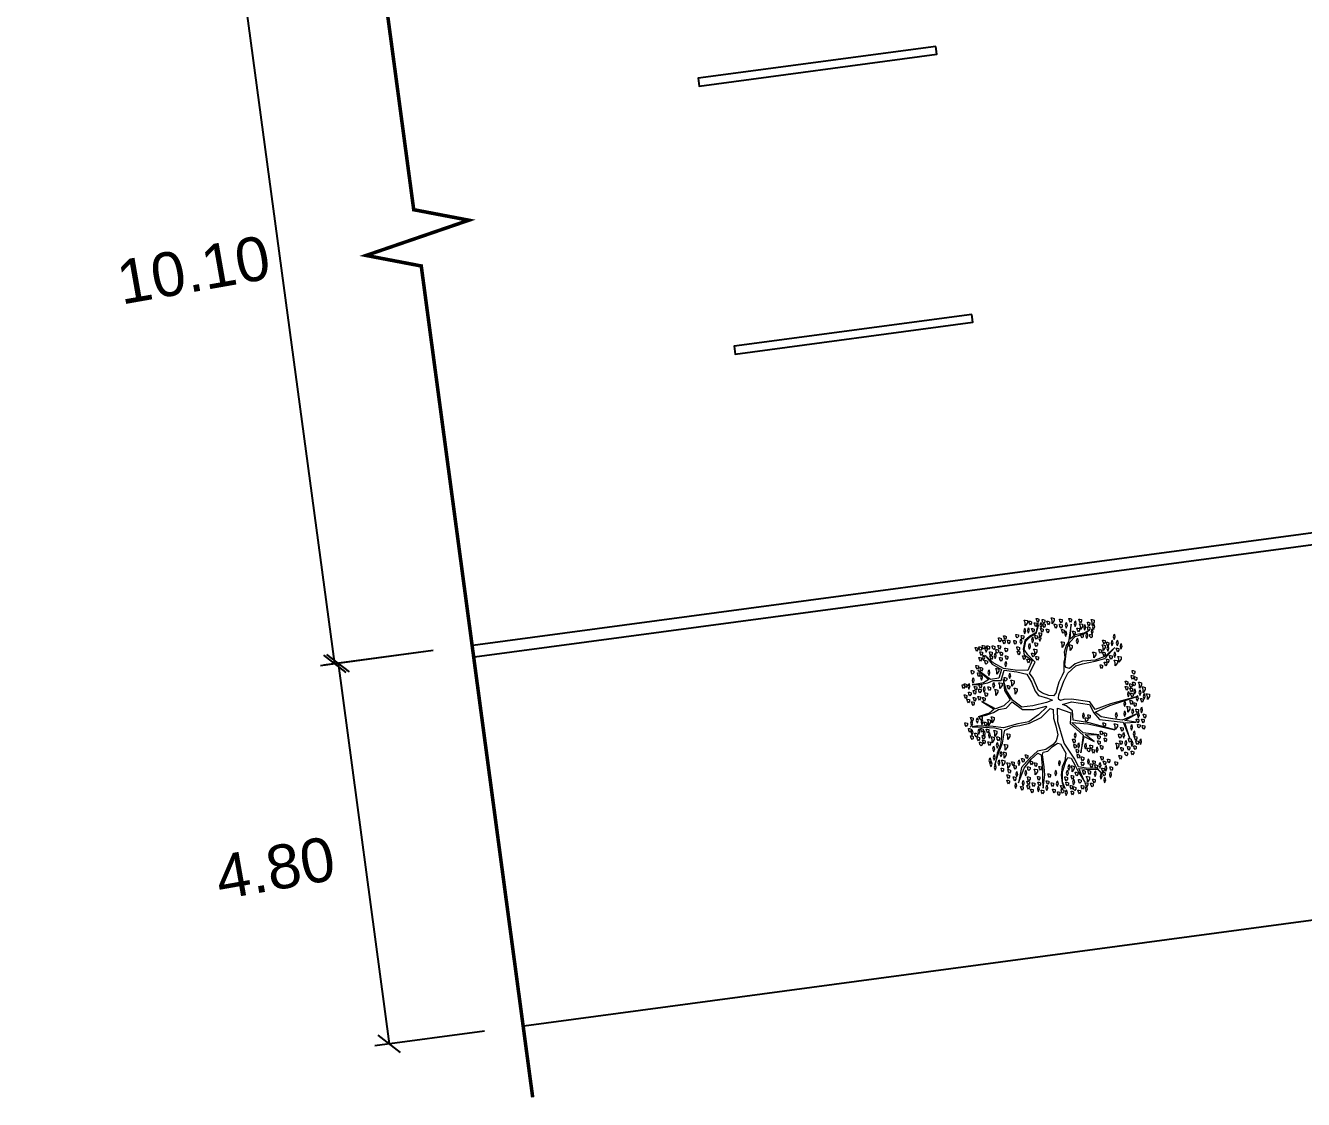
# Model space of a CAD drawing. Header units: millimetres. Extents: x -505 to 8538, y 111 to 6031.
# Drawn here: x 8444.89 to 8460.86, y 5624.11 to 5637.54 of the extents above; entities that cross this region are included whole.
import ezdxf

# ---------------------------------------------------------------- set-up
doc = ezdxf.new("R2010")
doc.units = ezdxf.units.MM
doc.linetypes.add('ACAD_ISO02W100', pattern=[15, 12, -3])
for name, color, linetype in [('Cajas de Paso', 252, 'Continuous'), ('COTAS', 5, 'Continuous'), ('ESTRUCTURA_LA VICTORIA', 8, 'Continuous'), ('SEÑAL HORIZOTAL', 10, 'Continuous'), ('ÁREA VERDE', 3, 'Continuous')]:
    doc.layers.add(name, color=color, linetype=linetype)
doc.layers.add('SEÑALIZACION HORIZONTAL PROPUESTA', color=4, linetype='Continuous', lineweight=5)
doc.styles.get("Standard").update_dxf_attribs({"font": 'arial.ttf'})
doc.dimstyles.new('YHONPIERRE', dxfattribs={"dimtxt": 0.55, "dimasz": 0.25, "dimexe": 0.18, "dimexo": 0.5, "dimgap": 0.4, "dimtad": 2, "dimtih": 1, "dimtoh": 1, "dimzin": 0, "dimdsep": 46, "dimtxsty": 'Standard', "dimblk": 'OBLIQUE', "dimcen": 0.09, "dimclrt": 5, "dimadec": 0, "dimazin": 0, "dimtfac": 1, "dimtix": 1, "dimtofl": 0, "dimtmove": 2, "dimatfit": 3, "dimfxl": 1, "dimtfillclr": 5, "dimtolj": 1, "dimtzin": 0, "dimarcsym": 0})

# ---------------------------------------------------------------- blocks, each defined once
blk = doc.blocks.new('*U218')
at = {"linetype": 'ACAD_ISO02W100', "ltscale": 0.1, "const_width": 0.0443}
blk.add_lwpolyline([(3.209, -10.355), (0.105, -0.339), (-0.596, -0.324), (0.596, 0.324), (-0.105, 0.339), (-3.195, 10.308)], dxfattribs=at)
blk = doc.blocks.new('_Oblique')
at = {"color": 0, "linetype": 'ByBlock', "lineweight": -2}
blk.add_line((-0.5, -0.5), (0.5, 0.5), dxfattribs=at)
blk = doc.blocks.new('*D255')
at = {"layer": 'COTAS', "color": 0, "lineweight": -2, "transparency": 16777216}
for p, q in [((8448.633, 5639.73), (8447.221, 5639.539)), ((8447.4, 5639.563), (8448.751, 5629.559)), ((8449.985, 5629.725), (8448.573, 5629.535))]:
    blk.add_line(p, q, dxfattribs=at)
at = {"layer": 'Defpoints', "color": 0, "transparency": 16777216}
for p in [(8449.129, 5639.797), (8450.48, 5629.792), (8448.751, 5629.559)]:
    blk.add_point(p, dxfattribs=at)
at = {"layer": 'COTAS', "color": 0, "lineweight": -2, "transparency": 16777216, "xscale": 0.25, "yscale": 0.25, "zscale": 0.25}
for p, rotation in [((8447.4, 5639.563), 97.6934565540096), ((8448.751, 5629.559), 277.6934565540096)]:
    blk.add_blockref('_Oblique', p, dxfattribs=dict(at, rotation=rotation))
at = {"layer": 'COTAS', "transparency": 16777216, "insert": (8446.987, 5634.482), "char_height": 0.55, "attachment_point": 5, "rotation": 10}
blk.add_mtext('\\A1;10.10', dxfattribs=at)
blk = doc.blocks.new('*D256')
at = {"layer": 'COTAS', "color": 0, "lineweight": -2, "transparency": 16777216}
for p, q in [((8449.985, 5629.726), (8448.616, 5629.542)), ((8448.795, 5629.566), (8449.432, 5624.809)), ((8450.623, 5624.968), (8449.254, 5624.785))]:
    blk.add_line(p, q, dxfattribs=at)
at = {"layer": 'Defpoints', "color": 0, "transparency": 16777216}
for p in [(8450.48, 5629.792), (8451.118, 5625.035), (8449.432, 5624.809)]:
    blk.add_point(p, dxfattribs=at)
at = {"layer": 'COTAS', "color": 0, "lineweight": -2, "transparency": 16777216, "xscale": 0.25, "yscale": 0.25, "zscale": 0.25}
for p, rotation in [((8448.795, 5629.566), 97.63670163646127), ((8449.432, 5624.809), 277.6367016364612)]:
    blk.add_blockref('_Oblique', p, dxfattribs=dict(at, rotation=rotation))
at = {"layer": 'COTAS', "transparency": 16777216, "insert": (8448.008, 5627.005), "char_height": 0.55, "attachment_point": 5, "rotation": 10}
blk.add_mtext('\\A1;4.80', dxfattribs=at)
blk = doc.blocks.new('ARBUST13')
at = {"layer": 'ÁREA VERDE', "color": 36, "lineweight": 5}
for p, q in [((-0.419, 0.861), (-0.473, 0.598)), ((-0.455, 0.578), (-0.419, 0.861)), ((-0.473, 0.598), (-0.632, 0.68)), ((-0.632, 0.68), (-0.49, 0.568)), ((-0.533, 0.397), (-0.969, 0.491)), ((-0.969, 0.491), (-0.553, 0.379)), ((-0.49, 0.568), (-0.715, 0.57)), ((-0.715, 0.57), (-0.458, 0.54)), ((-0.458, 0.54), (-0.272, 0.374)), ((-0.244, 0.389), (-0.455, 0.578)), ((1.326, 0.407), (1.371, 0.45)), ((-0.553, 0.379), (-0.293, 0.337)), ((-0.272, 0.374), (-0.533, 0.397)), ((-0.293, 0.337), (-0.283, 0.184)), ((-0.254, 0.216), (-0.244, 0.389)), ((-0.04, 0.142), (-0.254, 0.216)), ((0.992, 0.21), (0.914, 0.162)), ((0.984, 0.157), (1.059, 0.22)), ((1.114, 0.255), (0.992, 0.21)), ((1.059, 0.22), (1.141, 0.251)), ((1.239, 0.284), (1.114, 0.255)), ((1.141, 0.251), (1.239, 0.284)), ((-0.283, 0.184), (-0.179, 0.105)), ((-0.179, 0.105), (-0.123, 0.08)), ((0.038, 0.012), (0.139, 0.051)), ((0.143, 0.108), (0.131, 0.121)), ((0.139, 0.051), (0.356, 0.103)), ((0.34, 0.161), (0.143, 0.108)), ((0.527, 0.162), (0.34, 0.161)), ((0.356, 0.103), (0.543, 0.123)), ((0.691, 0.038), (0.527, 0.162)), ((0.536, 0.127), (0.685, 0.011)), ((0.685, 0.011), (0.783, -0.143)), ((0.788, 0.142), (0.691, 0.038)), ((0.723, 0.009), (0.828, 0.106)), ((0.813, -0.141), (0.723, 0.009)), ((0.914, 0.162), (0.788, 0.142)), ((0.828, 0.106), (0.958, 0.152)), ((0.958, 0.152), (1.184, 0.034)), ((1.184, 0.034), (0.984, 0.157)), ((0.783, -0.143), (0.837, -0.322)), ((0.837, -0.322), (0.813, -0.141))]:
    blk.add_line(p, q, dxfattribs=at)
at = {"layer": 'ÁREA VERDE', "color": 96, "lineweight": 0}
for points in [[(-0.515, 1.466), (-0.524, 1.449), (-0.515, 1.406), (-0.498, 1.415), (-0.489, 1.449), (-0.498, 1.474), (-0.506, 1.491)], [(-0.438, 1.389), (-0.464, 1.398), (-0.464, 1.423), (-0.447, 1.449), (-0.43, 1.423), (-0.421, 1.389)], [(-0.387, 1.466), (-0.413, 1.474), (-0.413, 1.5), (-0.396, 1.525), (-0.379, 1.5), (-0.37, 1.466)], [(-0.311, 1.415), (-0.336, 1.423), (-0.336, 1.449), (-0.319, 1.474), (-0.302, 1.449), (-0.294, 1.415)], [(-0.277, 1.483), (-0.302, 1.491), (-0.302, 1.517), (-0.285, 1.542), (-0.268, 1.517), (-0.26, 1.483)], [(-0.26, 1.389), (-0.285, 1.398), (-0.285, 1.423), (-0.268, 1.449), (-0.251, 1.423), (-0.243, 1.389)], [(-0.192, 1.525), (-0.2, 1.508), (-0.192, 1.466), (-0.175, 1.474), (-0.166, 1.508), (-0.175, 1.534), (-0.183, 1.551)], [(-0.115, 1.457), (-0.141, 1.466), (-0.141, 1.491), (-0.124, 1.517), (-0.107, 1.491), (-0.098, 1.457)], [(-0.107, 1.389), (-0.132, 1.398), (-0.132, 1.423), (-0.115, 1.449), (-0.098, 1.423), (-0.09, 1.389)], [(-0.056, 1.491), (-0.081, 1.5), (-0.081, 1.525), (-0.064, 1.551), (-0.047, 1.525), (-0.039, 1.491)], [(0.021, 1.449), (-0.005, 1.457), (-0.005, 1.483), (0.012, 1.508), (0.029, 1.483), (0.038, 1.449)], [(0.123, 1.449), (0.114, 1.432), (0.123, 1.389), (0.14, 1.398), (0.148, 1.432), (0.14, 1.457), (0.131, 1.474)], [(0.208, 1.466), (0.182, 1.474), (0.182, 1.5), (0.199, 1.525), (0.216, 1.5), (0.225, 1.466)], [(0.259, 1.466), (0.25, 1.449), (0.259, 1.406), (0.276, 1.415), (0.284, 1.449), (0.276, 1.474), (0.267, 1.491)], [(0.378, 1.449), (0.352, 1.457), (0.352, 1.483), (0.369, 1.508), (0.386, 1.483), (0.395, 1.449)], [(0.437, 1.389), (0.412, 1.398), (0.412, 1.423), (0.429, 1.449), (0.446, 1.423), (0.454, 1.389)], [(0.539, 1.406), (0.514, 1.415), (0.514, 1.44), (0.531, 1.466), (0.548, 1.44), (0.556, 1.406)], [(-0.906, 1.236), (-0.915, 1.219), (-0.906, 1.177), (-0.889, 1.185), (-0.881, 1.219), (-0.889, 1.245), (-0.898, 1.262)], [(-0.813, 1.321), (-0.821, 1.304), (-0.813, 1.262), (-0.796, 1.27), (-0.787, 1.304), (-0.796, 1.33), (-0.804, 1.347)], [(-0.753, 1.262), (-0.762, 1.245), (-0.753, 1.202), (-0.736, 1.211), (-0.728, 1.245), (-0.736, 1.27), (-0.745, 1.287)], [(-0.66, 1.219), (-0.668, 1.202), (-0.66, 1.16), (-0.643, 1.168), (-0.634, 1.202), (-0.643, 1.228), (-0.651, 1.245)], [(-0.626, 1.287), (-0.651, 1.296), (-0.651, 1.321), (-0.634, 1.347), (-0.617, 1.321), (-0.609, 1.287)], [(-0.592, 1.355), (-0.617, 1.364), (-0.617, 1.389), (-0.6, 1.415), (-0.583, 1.389), (-0.575, 1.355)], [(-0.524, 1.245), (-0.558, 1.253), (-0.558, 1.287), (-0.524, 1.338), (-0.524, 1.287), (-0.506, 1.245)], [(-0.506, 1.347), (-0.532, 1.355), (-0.532, 1.381), (-0.515, 1.406), (-0.498, 1.381), (-0.489, 1.347)], [(-0.396, 1.296), (-0.421, 1.304), (-0.421, 1.33), (-0.404, 1.355), (-0.387, 1.33), (-0.379, 1.296)], [(-0.311, 1.355), (-0.319, 1.338), (-0.311, 1.296), (-0.294, 1.304), (-0.285, 1.338), (-0.294, 1.364), (-0.302, 1.381)], [(-0.277, 1.228), (-0.302, 1.236), (-0.302, 1.262), (-0.285, 1.287), (-0.268, 1.262), (-0.26, 1.228)], [(-0.192, 1.338), (-0.217, 1.347), (-0.217, 1.372), (-0.2, 1.398), (-0.183, 1.372), (-0.175, 1.338)], [(-0.175, 1.253), (-0.2, 1.262), (-0.2, 1.287), (-0.183, 1.313), (-0.166, 1.287), (-0.158, 1.253)], [(-0.047, 1.381), (-0.056, 1.364), (-0.047, 1.321), (-0.03, 1.33), (-0.022, 1.364), (-0.03, 1.389), (-0.039, 1.406)], [(0.046, 1.347), (0.021, 1.355), (0.021, 1.381), (0.038, 1.406), (0.055, 1.381), (0.063, 1.347)], [(0.097, 1.202), (0.072, 1.211), (0.072, 1.236), (0.089, 1.262), (0.106, 1.236), (0.114, 1.202)], [(0.123, 1.313), (0.097, 1.321), (0.097, 1.347), (0.114, 1.372), (0.131, 1.347), (0.14, 1.313)], [(0.259, 1.338), (0.233, 1.347), (0.233, 1.372), (0.25, 1.398), (0.267, 1.372), (0.276, 1.338)], [(0.267, 1.245), (0.242, 1.253), (0.242, 1.279), (0.259, 1.304), (0.276, 1.279), (0.284, 1.245)], [(0.352, 1.347), (0.327, 1.355), (0.327, 1.381), (0.344, 1.406), (0.361, 1.381), (0.369, 1.347)], [(0.429, 1.253), (0.403, 1.262), (0.403, 1.287), (0.42, 1.313), (0.437, 1.287), (0.446, 1.253)], [(0.437, 1.321), (0.412, 1.33), (0.412, 1.355), (0.429, 1.381), (0.446, 1.355), (0.454, 1.321)], [(0.505, 1.372), (0.497, 1.355), (0.505, 1.313), (0.522, 1.321), (0.531, 1.355), (0.522, 1.381), (0.514, 1.398)], [(0.608, 1.228), (0.599, 1.211), (0.608, 1.168), (0.625, 1.177), (0.633, 1.211), (0.625, 1.236), (0.616, 1.253)], [(0.625, 1.415), (0.616, 1.398), (0.625, 1.355), (0.642, 1.364), (0.65, 1.398), (0.642, 1.423), (0.633, 1.44)], [(0.659, 1.253), (0.633, 1.262), (0.633, 1.287), (0.65, 1.313), (0.667, 1.287), (0.676, 1.253)], [(0.761, 1.304), (0.735, 1.313), (0.735, 1.338), (0.752, 1.364), (0.769, 1.338), (0.778, 1.304)], [(0.761, 1.219), (0.735, 1.228), (0.735, 1.253), (0.752, 1.279), (0.769, 1.253), (0.778, 1.219)], [(-0.983, 1.007), (-1.008, 1.015), (-1.008, 1.041), (-0.991, 1.066), (-0.974, 1.041), (-0.966, 1.007)], [(-0.906, 1.092), (-0.932, 1.1), (-0.932, 1.126), (-0.915, 1.151), (-0.898, 1.126), (-0.889, 1.092)], [(-0.83, 1.134), (-0.838, 1.117), (-0.83, 1.075), (-0.813, 1.083), (-0.804, 1.117), (-0.813, 1.143), (-0.821, 1.16)], [(-0.796, 0.998), (-0.821, 1.007), (-0.821, 1.032), (-0.804, 1.058), (-0.787, 1.032), (-0.779, 0.998)], [(-0.787, 1.177), (-0.813, 1.185), (-0.813, 1.211), (-0.796, 1.236), (-0.779, 1.211), (-0.77, 1.177)], [(-0.77, 1.109), (-0.796, 1.117), (-0.796, 1.143), (-0.779, 1.168), (-0.762, 1.143), (-0.753, 1.109)], [(-0.736, 1.083), (-0.745, 1.066), (-0.736, 1.024), (-0.719, 1.032), (-0.711, 1.066), (-0.719, 1.092), (-0.728, 1.109)], [(-0.66, 1.058), (-0.685, 1.066), (-0.685, 1.092), (-0.668, 1.117), (-0.651, 1.092), (-0.643, 1.058)], [(-0.626, 0.99), (-0.651, 0.998), (-0.651, 1.024), (-0.634, 1.049), (-0.617, 1.024), (-0.609, 0.99)], [(-0.583, 1.041), (-0.609, 1.049), (-0.609, 1.075), (-0.592, 1.1), (-0.575, 1.075), (-0.566, 1.041)], [(-0.549, 1.151), (-0.575, 1.16), (-0.575, 1.185), (-0.558, 1.211), (-0.541, 1.185), (-0.532, 1.151)], [(-0.549, 1.024), (-0.558, 1.007), (-0.549, 0.964), (-0.532, 0.973), (-0.524, 1.007), (-0.532, 1.032), (-0.541, 1.049)], [(-0.464, 1.151), (-0.489, 1.16), (-0.489, 1.185), (-0.472, 1.211), (-0.455, 1.185), (-0.447, 1.151)], [(-0.438, 1.015), (-0.464, 1.024), (-0.464, 1.049), (-0.447, 1.075), (-0.43, 1.049), (-0.421, 1.015)], [(-0.345, 1.177), (-0.37, 1.185), (-0.37, 1.211), (-0.353, 1.236), (-0.336, 1.211), (-0.328, 1.177)], [(-0.277, 1.075), (-0.311, 1.083), (-0.311, 1.117), (-0.277, 1.168), (-0.277, 1.117), (-0.26, 1.075)], [(-0.234, 1.117), (-0.243, 1.1), (-0.234, 1.058), (-0.217, 1.066), (-0.209, 1.1), (-0.217, 1.126), (-0.226, 1.143)], [(-0.209, 1.211), (-0.217, 1.194), (-0.209, 1.151), (-0.192, 1.16), (-0.183, 1.194), (-0.192, 1.219), (-0.2, 1.236)], [(-0.081, 1.049), (-0.09, 1.032), (-0.081, 0.99), (-0.064, 0.998), (-0.056, 1.032), (-0.064, 1.058), (-0.073, 1.075)], [(-0.022, 1.211), (-0.03, 1.194), (-0.022, 1.151), (-0.005, 1.16), (0.004, 1.194), (-0.005, 1.219), (-0.013, 1.236)], [(0.242, 1.083), (0.216, 1.092), (0.216, 1.117), (0.233, 1.143), (0.25, 1.117), (0.259, 1.083)], [(0.318, 1.126), (0.284, 1.134), (0.284, 1.168), (0.318, 1.219), (0.318, 1.168), (0.335, 1.126)], [(0.318, 1.024), (0.293, 1.032), (0.293, 1.058), (0.31, 1.083), (0.327, 1.058), (0.335, 1.024)], [(0.386, 0.998), (0.361, 1.007), (0.361, 1.032), (0.378, 1.058), (0.395, 1.032), (0.403, 0.998)], [(0.429, 1.092), (0.403, 1.1), (0.403, 1.126), (0.42, 1.151), (0.437, 1.126), (0.446, 1.092)], [(0.463, 1.211), (0.454, 1.194), (0.463, 1.151), (0.48, 1.16), (0.488, 1.194), (0.48, 1.219), (0.471, 1.236)], [(0.574, 1.041), (0.565, 1.024), (0.574, 0.981), (0.591, 0.99), (0.599, 1.024), (0.591, 1.049), (0.582, 1.066)], [(0.65, 1.066), (0.625, 1.075), (0.625, 1.1), (0.642, 1.126), (0.659, 1.1), (0.667, 1.066)], [(0.684, 1.007), (0.659, 1.015), (0.659, 1.041), (0.676, 1.066), (0.693, 1.041), (0.701, 1.007)], [(0.744, 1.134), (0.718, 1.143), (0.718, 1.168), (0.735, 1.194), (0.752, 1.168), (0.761, 1.134)], [(0.761, 1.024), (0.727, 1.032), (0.727, 1.066), (0.761, 1.117), (0.761, 1.066), (0.778, 1.024)], [(0.846, 0.981), (0.812, 0.99), (0.812, 1.024), (0.846, 1.075), (0.846, 1.024), (0.863, 0.981)], [(0.854, 1.109), (0.829, 1.117), (0.829, 1.143), (0.846, 1.168), (0.863, 1.143), (0.871, 1.109)], [(0.897, 1.041), (0.888, 1.024), (0.897, 0.981), (0.914, 0.99), (0.922, 1.024), (0.914, 1.049), (0.905, 1.066)], [(0.956, 1.117), (0.948, 1.1), (0.956, 1.058), (0.973, 1.066), (0.982, 1.1), (0.973, 1.126), (0.965, 1.143)], [(1.024, 1.066), (1.016, 1.049), (1.024, 1.007), (1.041, 1.015), (1.05, 1.049), (1.041, 1.075), (1.033, 1.092)], [(1.041, 1.007), (1.033, 0.99), (1.041, 0.947), (1.058, 0.956), (1.067, 0.99), (1.058, 1.015), (1.05, 1.032)], [(-1.246, 0.837), (-1.272, 0.845), (-1.272, 0.871), (-1.255, 0.896), (-1.238, 0.871), (-1.229, 0.837)], [(-1.144, 0.854), (-1.17, 0.862), (-1.17, 0.888), (-1.153, 0.913), (-1.136, 0.888), (-1.127, 0.854)], [(-1.076, 0.777), (-1.102, 0.786), (-1.102, 0.811), (-1.085, 0.837), (-1.068, 0.811), (-1.059, 0.777)], [(-1.051, 0.905), (-1.076, 0.913), (-1.076, 0.939), (-1.059, 0.964), (-1.042, 0.939), (-1.034, 0.905)], [(-0.864, 0.964), (-0.889, 0.973), (-0.889, 0.998), (-0.872, 1.024), (-0.855, 0.998), (-0.847, 0.964)], [(-0.753, 0.922), (-0.779, 0.93), (-0.779, 0.956), (-0.762, 0.981), (-0.745, 0.956), (-0.736, 0.922)], [(-0.689, 0.832), (-0.698, 0.815), (-0.689, 0.773), (-0.672, 0.781), (-0.664, 0.815), (-0.672, 0.841), (-0.681, 0.858)], [(-0.613, 0.807), (-0.638, 0.815), (-0.638, 0.841), (-0.621, 0.866), (-0.604, 0.841), (-0.596, 0.807)], [(-0.536, 0.79), (-0.562, 0.798), (-0.562, 0.824), (-0.545, 0.849), (-0.528, 0.824), (-0.519, 0.79)], [(-0.438, 0.93), (-0.464, 0.939), (-0.464, 0.964), (-0.447, 0.99), (-0.43, 0.964), (-0.421, 0.93)], [(-0.374, 0.892), (-0.399, 0.901), (-0.399, 0.926), (-0.382, 0.952), (-0.365, 0.926), (-0.357, 0.892)], [(-0.357, 0.807), (-0.382, 0.816), (-0.382, 0.841), (-0.365, 0.867), (-0.348, 0.841), (-0.34, 0.807)], [(0.463, 0.896), (0.437, 0.905), (0.437, 0.93), (0.454, 0.956), (0.471, 0.93), (0.48, 0.896)], [(0.522, 0.956), (0.497, 0.964), (0.497, 0.99), (0.514, 1.015), (0.531, 0.99), (0.539, 0.956)], [(0.82, 0.854), (0.786, 0.862), (0.786, 0.896), (0.82, 0.947), (0.82, 0.896), (0.837, 0.854)], [(0.863, 0.905), (0.854, 0.888), (0.863, 0.845), (0.88, 0.854), (0.888, 0.888), (0.88, 0.913), (0.871, 0.93)], [(0.973, 0.956), (0.965, 0.939), (0.973, 0.896), (0.99, 0.905), (0.999, 0.939), (0.99, 0.964), (0.982, 0.981)], [(0.982, 0.82), (0.973, 0.803), (0.982, 0.76), (0.999, 0.769), (1.007, 0.803), (0.999, 0.828), (0.99, 0.845)], [(-1.391, 0.701), (-1.399, 0.684), (-1.391, 0.641), (-1.374, 0.65), (-1.365, 0.684), (-1.374, 0.709), (-1.382, 0.726)], [(-1.323, 0.667), (-1.348, 0.675), (-1.348, 0.701), (-1.331, 0.726), (-1.314, 0.701), (-1.306, 0.667)], [(-1.297, 0.599), (-1.323, 0.607), (-1.323, 0.633), (-1.306, 0.658), (-1.289, 0.633), (-1.28, 0.599)], [(-1.289, 0.752), (-1.314, 0.76), (-1.314, 0.786), (-1.297, 0.811), (-1.28, 0.786), (-1.272, 0.752)], [(-1.255, 0.735), (-1.263, 0.718), (-1.255, 0.675), (-1.238, 0.684), (-1.229, 0.718), (-1.238, 0.743), (-1.246, 0.76)], [(-1.204, 0.633), (-1.229, 0.641), (-1.229, 0.667), (-1.212, 0.692), (-1.195, 0.667), (-1.187, 0.633)], [(-1.187, 0.76), (-1.212, 0.769), (-1.212, 0.794), (-1.195, 0.82), (-1.178, 0.794), (-1.17, 0.76)], [(-1.153, 0.726), (-1.161, 0.709), (-1.153, 0.667), (-1.136, 0.675), (-1.127, 0.709), (-1.136, 0.735), (-1.144, 0.752)], [(-1.119, 0.599), (-1.127, 0.582), (-1.119, 0.539), (-1.102, 0.547), (-1.093, 0.582), (-1.102, 0.607), (-1.11, 0.624)], [(-1.059, 0.667), (-1.085, 0.675), (-1.085, 0.701), (-1.068, 0.726), (-1.051, 0.701), (-1.042, 0.667)], [(-1.042, 0.564), (-1.068, 0.573), (-1.068, 0.599), (-1.051, 0.624), (-1.034, 0.599), (-1.025, 0.564)], [(-1, 0.709), (-1.034, 0.718), (-1.034, 0.752), (-1, 0.803), (-1, 0.752), (-0.983, 0.709)], [(-0.81, 0.627), (-0.835, 0.635), (-0.835, 0.661), (-0.818, 0.686), (-0.801, 0.661), (-0.793, 0.627)], [(-0.749, 0.747), (-0.774, 0.756), (-0.774, 0.781), (-0.757, 0.807), (-0.74, 0.781), (-0.732, 0.747)], [(-0.706, 0.671), (-0.732, 0.679), (-0.732, 0.705), (-0.715, 0.73), (-0.698, 0.705), (-0.689, 0.671)], [(-0.702, 0.586), (-0.728, 0.594), (-0.728, 0.62), (-0.711, 0.645), (-0.694, 0.62), (-0.685, 0.586)], [(-0.579, 0.739), (-0.604, 0.747), (-0.604, 0.773), (-0.587, 0.798), (-0.57, 0.773), (-0.562, 0.739)], [(-0.502, 0.773), (-0.51, 0.756), (-0.502, 0.713), (-0.485, 0.722), (-0.476, 0.756), (-0.485, 0.781), (-0.493, 0.798)], [(-0.391, 0.765), (-0.399, 0.748), (-0.391, 0.705), (-0.374, 0.714), (-0.365, 0.748), (-0.374, 0.773), (-0.382, 0.79)], [(-0.32, 0.73), (-0.345, 0.739), (-0.345, 0.764), (-0.328, 0.79), (-0.311, 0.764), (-0.303, 0.73)], [(-0.337, 0.602), (-0.345, 0.585), (-0.337, 0.543), (-0.32, 0.551), (-0.311, 0.585), (-0.32, 0.611), (-0.328, 0.628)], [(-0.303, 0.645), (-0.328, 0.654), (-0.328, 0.679), (-0.311, 0.705), (-0.294, 0.679), (-0.285, 0.645)], [(0.761, 0.556), (0.727, 0.564), (0.727, 0.599), (0.761, 0.65), (0.761, 0.599), (0.778, 0.556)], [(0.803, 0.726), (0.769, 0.735), (0.769, 0.769), (0.803, 0.82), (0.803, 0.769), (0.82, 0.726)], [(0.922, 0.607), (0.897, 0.616), (0.897, 0.641), (0.914, 0.667), (0.931, 0.641), (0.939, 0.607)], [(0.922, 0.76), (0.914, 0.743), (0.922, 0.701), (0.939, 0.709), (0.948, 0.743), (0.939, 0.769), (0.931, 0.786)], [(1.016, 0.607), (0.982, 0.616), (0.982, 0.65), (1.016, 0.701), (1.016, 0.65), (1.033, 0.607)], [(1.067, 0.684), (1.041, 0.692), (1.041, 0.718), (1.058, 0.743), (1.075, 0.718), (1.084, 0.684)], [(1.05, 0.599), (1.041, 0.582), (1.05, 0.539), (1.067, 0.547), (1.075, 0.582), (1.067, 0.607), (1.058, 0.624)], [(1.152, 0.658), (1.126, 0.667), (1.126, 0.692), (1.143, 0.718), (1.16, 0.692), (1.169, 0.658)], [(1.16, 0.582), (1.135, 0.59), (1.135, 0.616), (1.152, 0.641), (1.169, 0.616), (1.177, 0.582)], [(1.203, 0.692), (1.177, 0.701), (1.177, 0.726), (1.194, 0.752), (1.211, 0.726), (1.22, 0.692)], [(1.245, 0.607), (1.22, 0.616), (1.22, 0.641), (1.237, 0.667), (1.254, 0.641), (1.262, 0.607)], [(1.347, 0.59), (1.322, 0.599), (1.322, 0.624), (1.339, 0.65), (1.356, 0.624), (1.364, 0.59)], [(-1.425, 0.42), (-1.45, 0.428), (-1.45, 0.454), (-1.433, 0.479), (-1.416, 0.454), (-1.408, 0.42)], [(-1.348, 0.403), (-1.374, 0.411), (-1.374, 0.437), (-1.357, 0.462), (-1.34, 0.437), (-1.331, 0.403)], [(-1.289, 0.573), (-1.297, 0.556), (-1.289, 0.513), (-1.272, 0.522), (-1.263, 0.556), (-1.272, 0.582), (-1.28, 0.599)], [(-1.246, 0.471), (-1.255, 0.454), (-1.246, 0.411), (-1.229, 0.42), (-1.221, 0.454), (-1.229, 0.479), (-1.238, 0.496)], [(-1.076, 0.454), (-1.102, 0.462), (-1.102, 0.488), (-1.085, 0.513), (-1.068, 0.488), (-1.059, 0.454)], [(-0.974, 0.394), (-1.008, 0.403), (-1.008, 0.437), (-0.974, 0.488), (-0.974, 0.437), (-0.957, 0.394)], [(-0.81, 0.542), (-0.835, 0.55), (-0.835, 0.576), (-0.818, 0.601), (-0.801, 0.576), (-0.793, 0.542)], [(-0.791, 0.38), (-0.817, 0.388), (-0.817, 0.414), (-0.8, 0.439), (-0.783, 0.414), (-0.774, 0.38)], [(-0.745, 0.515), (-0.77, 0.524), (-0.77, 0.549), (-0.753, 0.575), (-0.736, 0.549), (-0.728, 0.515)], [(0.973, 0.505), (0.939, 0.513), (0.939, 0.547), (0.973, 0.599), (0.973, 0.547), (0.99, 0.505)], [(1.075, 0.326), (1.041, 0.335), (1.041, 0.369), (1.075, 0.42), (1.075, 0.369), (1.092, 0.326)], [(1.092, 0.479), (1.067, 0.488), (1.067, 0.513), (1.084, 0.539), (1.101, 0.513), (1.109, 0.479)], [(1.126, 0.369), (1.101, 0.377), (1.101, 0.403), (1.118, 0.428), (1.135, 0.403), (1.143, 0.369)], [(1.135, 0.573), (1.126, 0.556), (1.135, 0.513), (1.152, 0.522), (1.16, 0.556), (1.152, 0.582), (1.143, 0.599)], [(1.186, 0.471), (1.16, 0.479), (1.16, 0.505), (1.177, 0.53), (1.194, 0.505), (1.203, 0.471)], [(1.22, 0.539), (1.211, 0.522), (1.22, 0.479), (1.237, 0.488), (1.245, 0.522), (1.237, 0.547), (1.228, 0.564)], [(1.279, 0.547), (1.254, 0.556), (1.254, 0.582), (1.271, 0.607), (1.288, 0.582), (1.296, 0.547)], [(1.33, 0.556), (1.322, 0.539), (1.33, 0.496), (1.347, 0.505), (1.356, 0.539), (1.347, 0.564), (1.339, 0.582)], [(1.339, 0.403), (1.33, 0.386), (1.339, 0.343), (1.356, 0.352), (1.364, 0.386), (1.356, 0.411), (1.347, 0.428)], [(1.381, 0.471), (1.356, 0.479), (1.356, 0.505), (1.373, 0.53), (1.39, 0.505), (1.398, 0.471)], [(1.441, 0.377), (1.415, 0.386), (1.415, 0.411), (1.432, 0.437), (1.449, 0.411), (1.458, 0.377)], [(-1.442, 0.241), (-1.467, 0.25), (-1.467, 0.275), (-1.45, 0.301), (-1.433, 0.275), (-1.425, 0.241)], [(-1.416, 0.318), (-1.442, 0.326), (-1.442, 0.352), (-1.425, 0.377), (-1.408, 0.352), (-1.399, 0.318)], [(-1.408, 0.19), (-1.416, 0.173), (-1.408, 0.131), (-1.391, 0.139), (-1.382, 0.173), (-1.391, 0.199), (-1.399, 0.216)], [(-1.357, 0.275), (-1.365, 0.258), (-1.357, 0.216), (-1.34, 0.224), (-1.331, 0.258), (-1.34, 0.284), (-1.348, 0.301)], [(-1.331, 0.318), (-1.357, 0.326), (-1.357, 0.352), (-1.34, 0.377), (-1.323, 0.352), (-1.314, 0.318)], [(-1.323, 0.156), (-1.348, 0.165), (-1.348, 0.19), (-1.331, 0.216), (-1.314, 0.19), (-1.306, 0.156)], [(-1.263, 0.216), (-1.272, 0.199), (-1.263, 0.156), (-1.246, 0.165), (-1.238, 0.199), (-1.246, 0.224), (-1.255, 0.241)], [(-1.178, 0.114), (-1.212, 0.122), (-1.212, 0.156), (-1.178, 0.207), (-1.178, 0.156), (-1.161, 0.114)], [(-1.136, 0.25), (-1.144, 0.233), (-1.136, 0.19), (-1.119, 0.199), (-1.11, 0.233), (-1.119, 0.258), (-1.127, 0.275)], [(-1, 0.275), (-1.008, 0.258), (-1, 0.216), (-0.983, 0.224), (-0.974, 0.258), (-0.983, 0.284), (-0.991, 0.301)], [(-0.546, 0.248), (-0.571, 0.257), (-0.571, 0.282), (-0.554, 0.308), (-0.537, 0.282), (-0.529, 0.248)], [(-0.503, 0.299), (-0.529, 0.308), (-0.529, 0.333), (-0.512, 0.359), (-0.495, 0.333), (-0.486, 0.299)], [(-0.469, 0.282), (-0.478, 0.265), (-0.469, 0.223), (-0.452, 0.231), (-0.444, 0.265), (-0.452, 0.291), (-0.461, 0.308)], [(1.016, 0.284), (0.982, 0.292), (0.982, 0.326), (1.016, 0.377), (1.016, 0.326), (1.033, 0.284)], [(1.169, 0.386), (1.16, 0.369), (1.169, 0.326), (1.186, 0.335), (1.194, 0.369), (1.186, 0.394), (1.177, 0.411)], [(1.203, 0.275), (1.177, 0.284), (1.177, 0.309), (1.194, 0.335), (1.211, 0.309), (1.22, 0.275)], [(1.245, 0.36), (1.237, 0.343), (1.245, 0.301), (1.262, 0.309), (1.271, 0.343), (1.262, 0.369), (1.254, 0.386)], [(1.347, 0.292), (1.322, 0.301), (1.322, 0.326), (1.339, 0.352), (1.356, 0.326), (1.364, 0.292)], [(-1.493, -0.09), (-1.527, -0.082), (-1.527, -0.048), (-1.493, 0.003), (-1.493, -0.048), (-1.476, -0.09)], [(-1.399, -0.014), (-1.425, -0.005), (-1.425, 0.02), (-1.408, 0.046), (-1.391, 0.02), (-1.382, -0.014)], [(-1.34, 0.003), (-1.348, -0.014), (-1.34, -0.056), (-1.323, -0.048), (-1.314, -0.014), (-1.323, 0.012), (-1.331, 0.029)], [(-1.289, 0.054), (-1.314, 0.063), (-1.314, 0.088), (-1.297, 0.114), (-1.28, 0.088), (-1.272, 0.054)], [(-1.229, 0.02), (-1.255, 0.029), (-1.255, 0.054), (-1.238, 0.08), (-1.221, 0.054), (-1.212, 0.02)], [(-1.136, 0.088), (-1.144, 0.071), (-1.136, 0.029), (-1.119, 0.037), (-1.11, 0.071), (-1.119, 0.097), (-1.127, 0.114)], [(1.152, -0.031), (1.126, -0.022), (1.126, 0.003), (1.143, 0.029), (1.16, 0.003), (1.169, -0.031)], [(1.228, -0.048), (1.203, -0.039), (1.203, -0.014), (1.22, 0.012), (1.237, -0.014), (1.245, -0.048)], [(1.305, -0.031), (1.279, -0.022), (1.279, 0.003), (1.296, 0.029), (1.313, 0.003), (1.322, -0.031)], [(1.33, 0.037), (1.305, 0.046), (1.305, 0.071), (1.322, 0.097), (1.339, 0.071), (1.347, 0.037)], [(1.407, -0.005), (1.381, 0.003), (1.381, 0.029), (1.398, 0.054), (1.415, 0.029), (1.424, -0.005)], [(-1.45, -0.031), (-1.459, -0.048), (-1.45, -0.09), (-1.433, -0.082), (-1.425, -0.048), (-1.433, -0.022), (-1.442, -0.005)], [(-1.425, -0.201), (-1.459, -0.192), (-1.459, -0.158), (-1.425, -0.107), (-1.425, -0.158), (-1.408, -0.201)], [(-1.365, -0.277), (-1.399, -0.269), (-1.399, -0.235), (-1.365, -0.184), (-1.365, -0.235), (-1.348, -0.277)], [(-1.382, -0.09), (-1.391, -0.107), (-1.382, -0.15), (-1.365, -0.141), (-1.357, -0.107), (-1.365, -0.082), (-1.374, -0.065)], [(-1.297, -0.107), (-1.306, -0.124), (-1.297, -0.167), (-1.28, -0.158), (-1.272, -0.124), (-1.28, -0.099), (-1.289, -0.082)], [(-1.238, -0.099), (-1.263, -0.09), (-1.263, -0.065), (-1.246, -0.039), (-1.229, -0.065), (-1.221, -0.099)], [(-1.229, -0.184), (-1.255, -0.175), (-1.255, -0.15), (-1.238, -0.124), (-1.221, -0.15), (-1.212, -0.184)], [(-1.221, -0.252), (-1.246, -0.243), (-1.246, -0.218), (-1.229, -0.192), (-1.212, -0.218), (-1.204, -0.252)], [(-1.195, -0.065), (-1.204, -0.082), (-1.195, -0.124), (-1.178, -0.116), (-1.17, -0.082), (-1.178, -0.056), (-1.187, -0.039)], [(-1.153, -0.209), (-1.178, -0.201), (-1.178, -0.175), (-1.161, -0.15), (-1.144, -0.175), (-1.136, -0.209)], [(0.644, -0.181), (0.61, -0.173), (0.61, -0.139), (0.644, -0.087), (0.644, -0.139), (0.661, -0.181)], [(0.754, -0.224), (0.729, -0.215), (0.729, -0.19), (0.746, -0.164), (0.763, -0.19), (0.771, -0.224)], [(0.888, -0.269), (0.854, -0.26), (0.854, -0.226), (0.888, -0.175), (0.888, -0.226), (0.905, -0.269)], [(0.956, -0.158), (0.922, -0.15), (0.922, -0.116), (0.956, -0.065), (0.956, -0.116), (0.973, -0.158)], [(0.982, -0.209), (0.973, -0.226), (0.982, -0.269), (0.999, -0.26), (1.007, -0.226), (0.999, -0.201), (0.99, -0.184)], [(1.067, -0.201), (1.041, -0.192), (1.041, -0.167), (1.058, -0.141), (1.075, -0.167), (1.084, -0.201)], [(1.118, -0.107), (1.092, -0.099), (1.092, -0.073), (1.109, -0.048), (1.126, -0.073), (1.135, -0.107)], [(1.135, -0.141), (1.126, -0.158), (1.135, -0.201), (1.152, -0.192), (1.16, -0.158), (1.152, -0.133), (1.143, -0.116)], [(1.211, -0.243), (1.186, -0.235), (1.186, -0.209), (1.203, -0.184), (1.22, -0.209), (1.228, -0.243)], [(1.22, -0.167), (1.194, -0.158), (1.194, -0.133), (1.211, -0.107), (1.228, -0.133), (1.237, -0.167)], [(1.288, -0.209), (1.262, -0.201), (1.262, -0.175), (1.279, -0.15), (1.296, -0.175), (1.305, -0.209)], [(1.305, -0.141), (1.279, -0.133), (1.279, -0.107), (1.296, -0.082), (1.313, -0.107), (1.322, -0.141)], [(1.381, -0.116), (1.356, -0.107), (1.356, -0.082), (1.373, -0.056), (1.39, -0.082), (1.398, -0.116)], [(1.381, -0.192), (1.373, -0.209), (1.381, -0.252), (1.398, -0.243), (1.407, -0.209), (1.398, -0.184), (1.39, -0.167)], [(1.449, -0.073), (1.424, -0.065), (1.424, -0.039), (1.441, -0.014), (1.458, -0.039), (1.466, -0.073)], [(1.449, -0.252), (1.424, -0.243), (1.424, -0.218), (1.441, -0.192), (1.458, -0.218), (1.466, -0.252)], [(1.483, -0.235), (1.458, -0.226), (1.458, -0.201), (1.475, -0.175), (1.492, -0.201), (1.5, -0.235)], [(-1.297, -0.362), (-1.323, -0.354), (-1.323, -0.328), (-1.306, -0.303), (-1.289, -0.328), (-1.28, -0.362)], [(-1.272, -0.277), (-1.297, -0.269), (-1.297, -0.243), (-1.28, -0.218), (-1.263, -0.243), (-1.255, -0.277)], [(-1.263, -0.465), (-1.289, -0.456), (-1.289, -0.43), (-1.272, -0.405), (-1.255, -0.43), (-1.246, -0.465)], [(-1.246, -0.388), (-1.272, -0.379), (-1.272, -0.354), (-1.255, -0.328), (-1.238, -0.354), (-1.229, -0.388)], [(-1.153, -0.294), (-1.178, -0.286), (-1.178, -0.26), (-1.161, -0.235), (-1.144, -0.26), (-1.136, -0.294)], [(0.695, -0.309), (0.661, -0.301), (0.661, -0.266), (0.695, -0.215), (0.695, -0.266), (0.712, -0.309)], [(0.721, -0.36), (0.712, -0.377), (0.721, -0.42), (0.738, -0.411), (0.746, -0.377), (0.738, -0.352), (0.729, -0.335)], [(0.806, -0.352), (0.78, -0.343), (0.78, -0.318), (0.797, -0.292), (0.814, -0.318), (0.823, -0.352)], [(0.939, -0.499), (0.905, -0.49), (0.905, -0.456), (0.939, -0.405), (0.939, -0.456), (0.956, -0.499)], [(1.058, -0.413), (1.05, -0.43), (1.058, -0.473), (1.075, -0.465), (1.084, -0.43), (1.075, -0.405), (1.067, -0.388)], [(1.177, -0.337), (1.169, -0.354), (1.177, -0.396), (1.194, -0.388), (1.203, -0.354), (1.194, -0.328), (1.186, -0.311)], [(1.237, -0.43), (1.211, -0.422), (1.211, -0.396), (1.228, -0.371), (1.245, -0.396), (1.254, -0.43)], [(1.313, -0.286), (1.305, -0.303), (1.313, -0.345), (1.33, -0.337), (1.339, -0.303), (1.33, -0.277), (1.322, -0.26)], [(1.339, -0.465), (1.313, -0.456), (1.313, -0.43), (1.33, -0.405), (1.347, -0.43), (1.356, -0.465)], [(-1.034, -0.694), (-1.068, -0.686), (-1.068, -0.652), (-1.034, -0.601), (-1.034, -0.652), (-1.017, -0.694)], [(-0.974, -0.635), (-1.008, -0.626), (-1.008, -0.592), (-0.974, -0.541), (-0.974, -0.592), (-0.957, -0.635)], [(-0.847, -0.652), (-0.872, -0.643), (-0.872, -0.618), (-0.855, -0.592), (-0.838, -0.618), (-0.83, -0.652)], [(-0.813, -0.601), (-0.838, -0.592), (-0.838, -0.567), (-0.821, -0.541), (-0.804, -0.567), (-0.796, -0.601)], [(-0.745, -0.558), (-0.77, -0.55), (-0.77, -0.524), (-0.753, -0.499), (-0.736, -0.524), (-0.728, -0.558)], [(0.437, -0.652), (0.412, -0.643), (0.412, -0.618), (0.429, -0.592), (0.446, -0.618), (0.454, -0.652)], [(0.786, -0.55), (0.778, -0.567), (0.786, -0.609), (0.803, -0.601), (0.812, -0.567), (0.803, -0.541), (0.795, -0.524)], [(0.88, -0.677), (0.854, -0.669), (0.854, -0.643), (0.871, -0.618), (0.888, -0.643), (0.897, -0.677)], [(1.118, -0.626), (1.092, -0.618), (1.092, -0.592), (1.109, -0.567), (1.126, -0.592), (1.135, -0.626)], [(1.194, -0.516), (1.169, -0.507), (1.169, -0.482), (1.186, -0.456), (1.203, -0.482), (1.211, -0.516)], [(1.211, -0.677), (1.186, -0.669), (1.186, -0.643), (1.203, -0.618), (1.22, -0.643), (1.228, -0.677)], [(1.262, -0.55), (1.237, -0.541), (1.237, -0.516), (1.254, -0.49), (1.271, -0.516), (1.279, -0.55)], [(-1.076, -0.839), (-1.085, -0.856), (-1.076, -0.898), (-1.059, -0.89), (-1.051, -0.856), (-1.059, -0.83), (-1.068, -0.813)], [(-1.008, -0.83), (-1.034, -0.822), (-1.034, -0.796), (-1.017, -0.771), (-1, -0.796), (-0.991, -0.83)], [(-0.974, -0.703), (-0.983, -0.72), (-0.974, -0.762), (-0.957, -0.754), (-0.949, -0.72), (-0.957, -0.694), (-0.966, -0.677)], [(-0.898, -0.711), (-0.923, -0.703), (-0.923, -0.677), (-0.906, -0.652), (-0.889, -0.677), (-0.881, -0.711)], [(-0.864, -0.805), (-0.872, -0.822), (-0.864, -0.864), (-0.847, -0.856), (-0.838, -0.822), (-0.847, -0.796), (-0.855, -0.779)], [(-0.787, -0.762), (-0.813, -0.754), (-0.813, -0.728), (-0.796, -0.703), (-0.779, -0.728), (-0.77, -0.762)], [(-0.779, -0.881), (-0.813, -0.873), (-0.813, -0.839), (-0.779, -0.788), (-0.779, -0.839), (-0.762, -0.881)], [(-0.728, -0.805), (-0.753, -0.796), (-0.753, -0.771), (-0.736, -0.745), (-0.719, -0.771), (-0.711, -0.805)], [(-0.626, -0.762), (-0.66, -0.754), (-0.66, -0.72), (-0.626, -0.669), (-0.626, -0.72), (-0.609, -0.762)], [(-0.243, -0.881), (-0.277, -0.873), (-0.277, -0.839), (-0.243, -0.788), (-0.243, -0.839), (-0.226, -0.881)], [(0.293, -0.694), (0.267, -0.686), (0.267, -0.66), (0.284, -0.635), (0.301, -0.66), (0.31, -0.694)], [(0.327, -0.813), (0.293, -0.805), (0.293, -0.771), (0.327, -0.72), (0.327, -0.771), (0.344, -0.813)], [(0.361, -0.745), (0.335, -0.737), (0.335, -0.711), (0.352, -0.686), (0.369, -0.711), (0.378, -0.745)], [(0.403, -0.839), (0.395, -0.856), (0.403, -0.898), (0.42, -0.89), (0.429, -0.856), (0.42, -0.83), (0.412, -0.813)], [(0.505, -0.703), (0.48, -0.694), (0.48, -0.669), (0.497, -0.643), (0.514, -0.669), (0.522, -0.703)], [(0.591, -0.779), (0.565, -0.771), (0.565, -0.745), (0.582, -0.72), (0.599, -0.745), (0.608, -0.779)], [(0.599, -0.847), (0.574, -0.839), (0.574, -0.813), (0.591, -0.788), (0.608, -0.813), (0.616, -0.847)], [(0.786, -0.703), (0.761, -0.694), (0.761, -0.669), (0.778, -0.643), (0.795, -0.669), (0.803, -0.703)], [(0.795, -0.83), (0.769, -0.822), (0.769, -0.796), (0.786, -0.771), (0.803, -0.796), (0.812, -0.83)], [(0.871, -0.762), (0.846, -0.754), (0.846, -0.728), (0.863, -0.703), (0.88, -0.728), (0.888, -0.762)], [(0.905, -0.873), (0.88, -0.864), (0.88, -0.839), (0.897, -0.813), (0.914, -0.839), (0.922, -0.873)], [(0.939, -0.805), (0.914, -0.796), (0.914, -0.771), (0.931, -0.745), (0.948, -0.771), (0.956, -0.805)], [(0.956, -0.686), (0.948, -0.703), (0.956, -0.745), (0.973, -0.737), (0.982, -0.703), (0.973, -0.677), (0.965, -0.66)], [(0.999, -0.864), (0.973, -0.856), (0.973, -0.83), (0.99, -0.805), (1.007, -0.83), (1.016, -0.864)], [(1.033, -0.703), (1.007, -0.694), (1.007, -0.669), (1.024, -0.643), (1.041, -0.669), (1.05, -0.703)], [(1.041, -0.771), (1.016, -0.762), (1.016, -0.737), (1.033, -0.711), (1.05, -0.737), (1.058, -0.771)], [(1.084, -0.864), (1.058, -0.856), (1.058, -0.83), (1.075, -0.805), (1.092, -0.83), (1.101, -0.864)], [(1.101, -0.788), (1.092, -0.805), (1.101, -0.847), (1.118, -0.839), (1.126, -0.805), (1.118, -0.779), (1.109, -0.762)], [(1.143, -0.652), (1.135, -0.669), (1.143, -0.711), (1.16, -0.703), (1.169, -0.669), (1.16, -0.643), (1.152, -0.626)], [(1.16, -0.873), (1.135, -0.864), (1.135, -0.839), (1.152, -0.813), (1.169, -0.839), (1.177, -0.873)], [(1.194, -0.771), (1.169, -0.762), (1.169, -0.737), (1.186, -0.711), (1.203, -0.737), (1.211, -0.771)], [(1.211, -0.847), (1.186, -0.839), (1.186, -0.813), (1.203, -0.788), (1.22, -0.813), (1.228, -0.847)], [(1.271, -0.839), (1.245, -0.83), (1.245, -0.805), (1.262, -0.779), (1.279, -0.805), (1.288, -0.839)], [(-1.017, -0.89), (-1.025, -0.907), (-1.017, -0.949), (-1, -0.941), (-0.991, -0.907), (-1, -0.881), (-1.008, -0.864)], [(-0.966, -0.992), (-0.974, -1.009), (-0.966, -1.051), (-0.949, -1.043), (-0.94, -1.009), (-0.949, -0.983), (-0.957, -0.966)], [(-0.932, -0.89), (-0.94, -0.907), (-0.932, -0.949), (-0.915, -0.941), (-0.906, -0.907), (-0.915, -0.881), (-0.923, -0.864)], [(-0.847, -0.924), (-0.872, -0.915), (-0.872, -0.89), (-0.855, -0.864), (-0.838, -0.89), (-0.83, -0.924)], [(-0.787, -0.958), (-0.813, -0.949), (-0.813, -0.924), (-0.796, -0.898), (-0.779, -0.924), (-0.77, -0.958)], [(-0.575, -1.051), (-0.6, -1.043), (-0.6, -1.017), (-0.583, -0.992), (-0.566, -1.017), (-0.558, -1.051)], [(-0.524, -1.009), (-0.532, -1.026), (-0.524, -1.068), (-0.506, -1.06), (-0.498, -1.026), (-0.506, -1), (-0.515, -0.983)], [(-0.43, -1.051), (-0.455, -1.043), (-0.455, -1.017), (-0.438, -0.992), (-0.421, -1.017), (-0.413, -1.051)], [(-0.37, -0.924), (-0.379, -0.941), (-0.37, -0.983), (-0.353, -0.975), (-0.345, -0.941), (-0.353, -0.915), (-0.362, -0.898)], [(-0.183, -1.043), (-0.192, -1.06), (-0.183, -1.102), (-0.166, -1.094), (-0.158, -1.06), (-0.166, -1.034), (-0.175, -1.017)], [(-0.115, -0.932), (-0.149, -0.924), (-0.149, -0.89), (-0.115, -0.839), (-0.115, -0.89), (-0.098, -0.932)], [(0.242, -1.077), (0.216, -1.068), (0.216, -1.043), (0.233, -1.017), (0.25, -1.043), (0.259, -1.077)], [(0.233, -0.966), (0.225, -0.983), (0.233, -1.026), (0.25, -1.017), (0.259, -0.983), (0.25, -0.958), (0.242, -0.941)], [(0.31, -0.915), (0.284, -0.907), (0.284, -0.881), (0.301, -0.856), (0.318, -0.881), (0.327, -0.915)], [(0.31, -1.034), (0.284, -1.026), (0.284, -1), (0.301, -0.975), (0.318, -1), (0.327, -1.034)], [(0.352, -0.941), (0.344, -0.958), (0.352, -1), (0.369, -0.992), (0.378, -0.958), (0.369, -0.932), (0.361, -0.915)], [(0.531, -1.034), (0.505, -1.026), (0.505, -1), (0.522, -0.975), (0.539, -1), (0.548, -1.034)], [(0.539, -0.915), (0.531, -0.932), (0.539, -0.975), (0.556, -0.966), (0.565, -0.932), (0.556, -0.907), (0.548, -0.89)], [(0.616, -1.051), (0.591, -1.043), (0.591, -1.017), (0.608, -0.992), (0.625, -1.017), (0.633, -1.051)], [(0.65, -0.949), (0.625, -0.941), (0.625, -0.915), (0.642, -0.89), (0.659, -0.915), (0.667, -0.949)], [(0.752, -0.958), (0.727, -0.949), (0.727, -0.924), (0.744, -0.898), (0.761, -0.924), (0.769, -0.958)], [(0.812, -1.026), (0.786, -1.017), (0.786, -0.992), (0.803, -0.966), (0.82, -0.992), (0.829, -1.026)], [(0.829, -0.958), (0.803, -0.949), (0.803, -0.924), (0.82, -0.898), (0.837, -0.924), (0.846, -0.958)], [(0.897, -0.992), (0.871, -0.983), (0.871, -0.958), (0.888, -0.932), (0.905, -0.958), (0.914, -0.992)], [(-0.634, -1.153), (-0.643, -1.17), (-0.634, -1.213), (-0.617, -1.204), (-0.609, -1.17), (-0.617, -1.145), (-0.626, -1.128)], [(-0.6, -1.289), (-0.634, -1.281), (-0.634, -1.247), (-0.6, -1.196), (-0.6, -1.247), (-0.583, -1.289)], [(-0.609, -1.077), (-0.617, -1.094), (-0.609, -1.136), (-0.592, -1.128), (-0.583, -1.094), (-0.592, -1.068), (-0.6, -1.051)], [(-0.541, -1.17), (-0.566, -1.162), (-0.566, -1.136), (-0.549, -1.111), (-0.532, -1.136), (-0.524, -1.17)], [(-0.541, -1.247), (-0.566, -1.238), (-0.566, -1.213), (-0.549, -1.187), (-0.532, -1.213), (-0.524, -1.247)], [(-0.489, -1.145), (-0.498, -1.162), (-0.489, -1.204), (-0.472, -1.196), (-0.464, -1.162), (-0.472, -1.136), (-0.481, -1.119)], [(-0.413, -1.221), (-0.447, -1.213), (-0.447, -1.179), (-0.413, -1.128), (-0.413, -1.179), (-0.396, -1.221)], [(-0.404, -1.298), (-0.43, -1.289), (-0.43, -1.264), (-0.413, -1.238), (-0.396, -1.264), (-0.387, -1.298)], [(-0.37, -1.153), (-0.396, -1.145), (-0.396, -1.119), (-0.379, -1.094), (-0.362, -1.119), (-0.353, -1.153)], [(-0.336, -1.204), (-0.345, -1.221), (-0.336, -1.264), (-0.319, -1.255), (-0.311, -1.221), (-0.319, -1.196), (-0.328, -1.179)], [(-0.302, -1.102), (-0.328, -1.094), (-0.328, -1.068), (-0.311, -1.043), (-0.294, -1.068), (-0.285, -1.102)], [(-0.192, -1.179), (-0.2, -1.196), (-0.192, -1.238), (-0.175, -1.23), (-0.166, -1.196), (-0.175, -1.17), (-0.183, -1.153)], [(-0.124, -1.128), (-0.149, -1.119), (-0.149, -1.094), (-0.132, -1.068), (-0.115, -1.094), (-0.107, -1.128)], [(-0.09, -1.213), (-0.115, -1.204), (-0.115, -1.179), (-0.098, -1.153), (-0.081, -1.179), (-0.073, -1.213)], [(-0.09, -1.298), (-0.115, -1.289), (-0.115, -1.264), (-0.098, -1.238), (-0.081, -1.264), (-0.073, -1.298)], [(-0.005, -1.213), (-0.03, -1.204), (-0.03, -1.179), (-0.013, -1.153), (0.004, -1.179), (0.012, -1.213)], [(0.046, -1.315), (0.012, -1.306), (0.012, -1.272), (0.046, -1.221), (0.046, -1.272), (0.063, -1.315)], [(0.114, -1.264), (0.089, -1.255), (0.089, -1.23), (0.106, -1.204), (0.123, -1.23), (0.131, -1.264)], [(0.123, -1.136), (0.097, -1.128), (0.097, -1.102), (0.114, -1.077), (0.131, -1.102), (0.14, -1.136)], [(0.182, -1.221), (0.157, -1.213), (0.157, -1.187), (0.174, -1.162), (0.191, -1.187), (0.199, -1.221)], [(0.191, -1.289), (0.165, -1.281), (0.165, -1.255), (0.182, -1.23), (0.199, -1.255), (0.208, -1.289)], [(0.216, -1.145), (0.191, -1.136), (0.191, -1.111), (0.208, -1.085), (0.225, -1.111), (0.233, -1.145)], [(0.216, -1.179), (0.208, -1.196), (0.216, -1.238), (0.233, -1.23), (0.242, -1.196), (0.233, -1.17), (0.225, -1.153)], [(0.318, -1.238), (0.293, -1.23), (0.293, -1.204), (0.31, -1.179), (0.327, -1.204), (0.335, -1.238)], [(0.361, -1.145), (0.335, -1.136), (0.335, -1.111), (0.352, -1.085), (0.369, -1.111), (0.378, -1.145)], [(0.403, -1.264), (0.378, -1.255), (0.378, -1.23), (0.395, -1.204), (0.412, -1.23), (0.42, -1.264)], [(0.42, -1.094), (0.412, -1.111), (0.42, -1.153), (0.437, -1.145), (0.446, -1.111), (0.437, -1.085), (0.429, -1.068)], [(0.48, -1.281), (0.446, -1.272), (0.446, -1.238), (0.48, -1.187), (0.48, -1.238), (0.497, -1.281)], [(0.48, -1.085), (0.471, -1.102), (0.48, -1.145), (0.497, -1.136), (0.505, -1.102), (0.497, -1.077), (0.488, -1.06)], [(-0.243, -1.306), (-0.268, -1.298), (-0.268, -1.272), (-0.251, -1.247), (-0.234, -1.272), (-0.226, -1.306)], [(0.284, -1.306), (0.259, -1.298), (0.259, -1.272), (0.276, -1.247), (0.293, -1.272), (0.301, -1.306)]]:
    blk.add_lwpolyline(points, close=True, dxfattribs=at)
at = {"layer": 'ÁREA VERDE', "color": 36, "lineweight": 5}
for points in [[(0.131, 0.121), (0.267, 0.25), (0.42, 0.36), (0.599, 0.394), (0.829, 0.462), (0.999, 0.437), (1.254, 0.428), (1.339, 0.445), (1.245, 0.445), (0.973, 0.462), (0.863, 0.488), (0.863, 0.599), (0.88, 0.726), (0.931, 0.871), (0.956, 0.998), (0.973, 1.058), (0.914, 0.871), (0.846, 0.709), (0.82, 0.547), (0.812, 0.496), (0.676, 0.437), (0.565, 0.42), (0.412, 0.386), (0.225, 0.292), (0.08, 0.148), (0.029, 0.165), (0.021, 0.301), (-0.013, 0.428), (-0.047, 0.573), (-0.022, 0.667), (0.029, 0.726), (0.148, 0.811), (0.284, 0.837), (0.412, 0.956), (0.539, 1.1), (0.591, 1.347), (0.497, 1.109), (0.386, 0.964), (0.276, 0.871), (0.225, 0.896), (0.199, 1.143), (0.199, 1.321), (0.191, 1.432), (0.165, 1.219), (0.174, 1.092), (0.199, 0.896), (0.191, 0.854), (0.114, 0.837), (0.046, 0.769), (-0.039, 0.709), (-0.09, 0.718), (-0.175, 0.871), (-0.158, 0.99), (-0.115, 1.092), (-0.098, 1.219), (-0.115, 1.355), (-0.166, 1.44), (-0.124, 1.33), (-0.124, 1.168), (-0.149, 1.092), (-0.175, 0.998), (-0.209, 0.939), (-0.26, 0.947), (-0.328, 1.066), (-0.379, 1.177), (-0.481, 1.338), (-0.387, 1.117), (-0.506, 1.126), (-0.694, 1.134), (-0.762, 1.202), (-0.685, 1.117), (-0.506, 1.109), (-0.379, 1.092), (-0.319, 0.964), (-0.149, 0.709), (-0.047, 0.36), (-0.04, 0.142)], [(-0.123, 0.08), (-0.268, 0.037), (-0.558, 0.08), (-0.626, 0.216), (-0.719, 0.326), (-1.102, 0.369), (-1.212, 0.633), (-1.127, 0.377), (-1.306, 0.369), (-1.127, 0.343), (-1.323, 0.233), (-1.085, 0.335), (-0.898, 0.309), (-0.745, 0.284), (-0.651, 0.207), (-0.889, 0.097), (-1.314, -0.039), (-0.898, 0.071), (-0.651, 0.165), (-0.566, 0.037), (-0.268, -0.005), (-0.141, 0.003), (-0.09, 0.02), (-0.064, 0.003), (-0.056, -0.022), (-0.064, -0.073), (-0.141, -0.294), (-0.209, -0.422), (-0.336, -0.541), (-0.447, -0.575), (-0.651, -0.618), (-0.804, -0.66), (-0.966, -0.839), (-0.804, -0.694), (-0.651, -0.635), (-0.447, -0.618), (-0.328, -0.575), (-0.234, -0.499), (-0.175, -0.516), (-0.158, -0.558), (-0.183, -0.745), (-0.2, -0.847), (-0.243, -0.932), (-0.328, -1.017), (-0.464, -1.06), (-0.549, -1.111), (-0.464, -1.068), (-0.328, -1.043), (-0.243, -0.975), (-0.26, -1.213), (-0.217, -0.932), (-0.183, -0.873), (-0.149, -0.762), (-0.158, -0.677), (-0.141, -0.601), (-0.141, -0.516), (-0.141, -0.447), (-0.115, -0.388), (-0.064, -0.277), (-0.039, -0.201), (-0.013, -0.099), (0.021, -0.056), (0.097, -0.065), (0.199, -0.099), (0.267, -0.141), (0.352, -0.345), (0.412, -0.422), (0.318, -0.601), (0.437, -0.72), (0.497, -0.805), (0.471, -0.941), (0.403, -1.009), (0.301, -1.068), (0.267, -1.196), (0.276, -1.238), (0.284, -1.187), (0.31, -1.077), (0.412, -1.017), (0.488, -0.949), (0.514, -0.813), (0.497, -0.72), (0.454, -0.694), (0.369, -0.626), (0.437, -0.465), (0.642, -0.473), (0.829, -0.499), (0.99, -0.584), (1.126, -0.711), (1.016, -0.567), (0.863, -0.482), (0.905, -0.345), (1.041, -0.32), (1.245, -0.473), (1.067, -0.32), (1.152, -0.269), (1.237, -0.252), (1.339, -0.235), (1.211, -0.243), (1.084, -0.269), (0.999, -0.303), (0.871, -0.303), (0.82, -0.473), (0.616, -0.447), (0.454, -0.405), (0.378, -0.277), (0.318, -0.133), (0.267, -0.065), (0.123, -0.022), (0.038, 0.012)]]:
    blk.add_lwpolyline(points, dxfattribs=at)

msp = doc.modelspace()

# ---------------------------------------------------------------- linework, layer by layer
at = {"layer": 'Cajas de Paso', "color": 40}
for p, q in [((8450.48, 5629.792), (8487.675, 5634.779)), ((8450.5, 5629.644), (8487.552, 5634.612))]:
    msp.add_line(p, q, dxfattribs=at)
at = {"layer": 'ESTRUCTURA_LA VICTORIA', "color": 6}
msp.add_line((8451.118, 5625.035), (8488.782, 5630.085), dxfattribs=at)
at = {"layer": 'SEÑALIZACION HORIZONTAL PROPUESTA', "lineweight": 25, "ltscale": 5}
for points in [[(8456.268, 5637.277), (8453.295, 5636.878), (8453.308, 5636.779), (8456.281, 5637.178), (8456.268, 5637.277)], [(8456.717, 5633.927), (8453.744, 5633.528), (8453.757, 5633.429), (8456.73, 5633.828), (8456.717, 5633.927)]]:
    msp.add_lwpolyline(points, dxfattribs=at)

# ---------------------------------------------------------------- block references
at = {"layer": 'SEÑAL HORIZOTAL', "rotation": 350.4165340251853}
msp.add_blockref('*U218', (8449.787, 5634.884), dxfattribs=at)
at = {"layer": 'ÁREA VERDE', "xscale": 0.7738417638635925, "yscale": 0.7738417638635925, "zscale": 0.7738417638635925, "rotation": 180}
msp.add_blockref('ARBUST13', (8457.756, 5629.114), dxfattribs=at)
msp.add_blockref('ARBUST13', (8457.756, 5629.114), dxfattribs=at)

# ---------------------------------------------------------------- dimensions: what is measured, and where the dimension line sits
at = {"layer": 'COTAS'}
for base, p1, p2, angle, picture, middle in [((8448.751, 5629.559), (8449.129, 5639.797), (8450.48, 5629.792), 277.6935, '*D255', (8446.987, 5634.482)), ((8449.432, 5624.809), (8450.48, 5629.792), (8451.118, 5625.035), 277.6367, '*D256', (8448.008, 5627.005))]:
    dim = msp.add_linear_dim(base=base, p1=p1, p2=p2, angle=angle, dimstyle='YHONPIERRE', override={"dimclrt": 256, "dimfxl": 0.5, "dimtfillclr": 4}, dxfattribs=at)
    dim.commit()
    dim.dimension.update_dxf_attribs({"geometry": picture, "text_midpoint": middle, "dimtype": 161, "text_rotation": 10})

doc.saveas('drawing.dxf')
